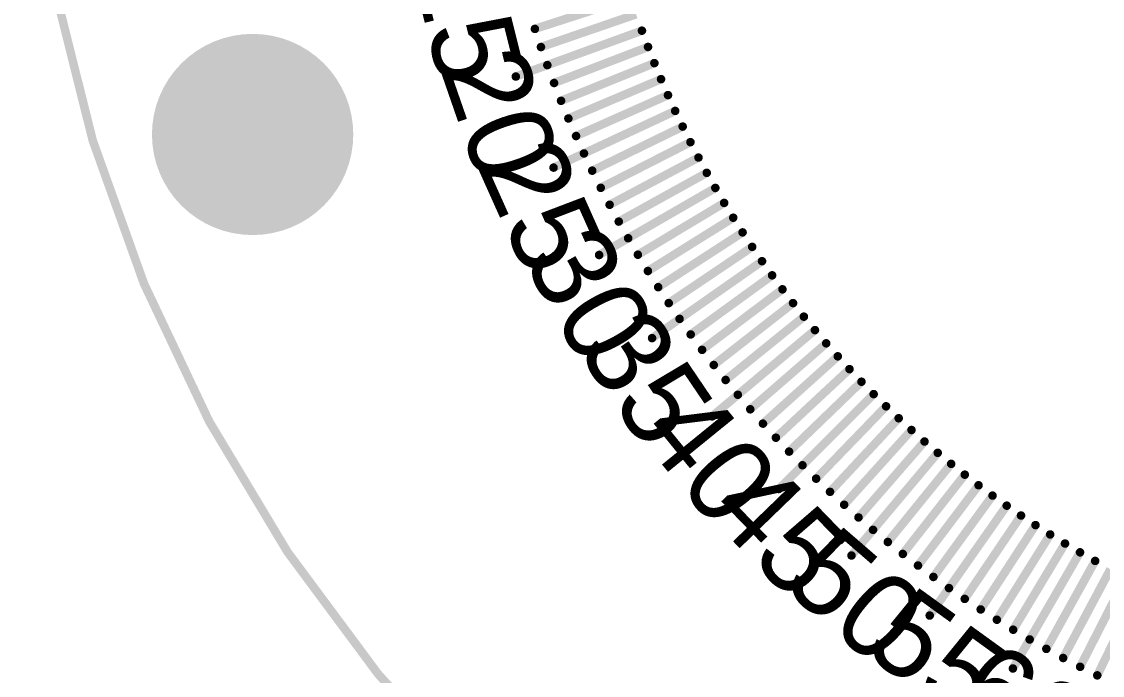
# Model space of a CAD drawing. Header units: millimetres. Extents: x 3.95 to 7.61, y 3.46 to 7.15.
# Drawn here: x 3.955 to 5.223, y 4.134 to 4.902 of the extents above; entities that cross this region are included whole.
import ezdxf

# ---------------------------------------------------------------- set-up
doc = ezdxf.new("R2010")
doc.units = ezdxf.units.MM
doc.header["$MEASUREMENT"] = 0
for name, color, linetype in [('BottomSolder', 6, 'Continuous'), ('Mechanical1', 6, 'Continuous'), ('PadHoleLayer', 156, 'Continuous'), ('TopOverlay', 2, 'Continuous'), ('TopSolder', 216, 'Continuous')]:
    doc.layers.add(name, color=color, linetype=linetype)

msp = doc.modelspace()

# ---------------------------------------------------------------- linework, layer by layer
at = {"layer": 'BottomSolder', "const_width": 0.11811}
msp.add_lwpolyline([(4.166693, 4.7692139, 1), (4.284803, 4.7692139, 1)], format="xyb", close=True, dxfattribs=at)
at = {"layer": 'Mechanical1', "const_width": 0.01}
msp.add_lwpolyline([(5.7808661, 3.469735, -0.4142135623730951), (3.959735, 5.2908661)], format="xyb", dxfattribs=at)
at = {"layer": 'PadHoleLayer', "const_width": 0.11811}
msp.add_lwpolyline([(4.166693, 4.7692139, 1), (4.284803, 4.7692139, 1)], format="xyb", close=True, dxfattribs=at)
at = {"layer": 'TopOverlay', "const_width": 0.01}
for points in [[(4.5568839, 4.8931702), (4.6692134, 4.9296683)], [(4.5640111, 4.8718693), (4.6756865, 4.9103223)], [(4.5345132, 4.8372307), (4.6824963, 4.8910922)], [(4.5715089, 4.8506961), (4.6824963, 4.8910922)], [(4.5793752, 4.8296569), (4.6896406, 4.8719839)], [(4.5876074, 4.8087583), (4.6971173, 4.8530032)], [(4.596203, 4.7880065), (4.7049241, 4.8341558)], [(4.6051596, 4.7674078), (4.7130587, 4.8154476)], [(4.5787928, 4.7303301), (4.7215185, 4.7968842)], [(4.6144743, 4.7469687), (4.7215185, 4.7968842)], [(4.6241442, 4.7266952), (4.730301, 4.7784713)], [(4.6341665, 4.7065935), (4.7394035, 4.7602144)], [(4.6445381, 4.6866698), (4.7488233, 4.7421192)], [(4.6552559, 4.6669302), (4.7585574, 4.7241912)], [(4.632221, 4.6276956), (4.768603, 4.7064357)], [(4.6663165, 4.6473806), (4.768603, 4.7064357)], [(4.6777166, 4.628027), (4.7789569, 4.6888583)], [(4.6894528, 4.6088754), (4.789616, 4.6714643)], [(4.7015214, 4.5899315), (4.800577, 4.6542589)], [(4.7139188, 4.571201), (4.8118366, 4.6372475)], [(4.6943911, 4.5301081), (4.8233914, 4.6204351)], [(4.7266412, 4.5526899), (4.8233914, 4.6204351)], [(4.7396847, 4.5344035), (4.8352379, 4.603827)], [(4.7530454, 4.5163476), (4.8473724, 4.5874281)], [(4.7667191, 4.4985276), (4.8597912, 4.5712436)], [(4.7807018, 4.480949), (4.8724907, 4.5552782)], [(4.7648299, 4.4383105), (4.8854668, 4.5395369)], [(4.7949891, 4.4636171), (4.8854668, 4.5395369)], [(4.8095768, 4.4465371), (4.8987157, 4.5240244)], [(4.8244603, 4.4297144), (4.9122333, 4.5087456)], [(4.8396351, 4.413154), (4.9260155, 4.493705)], [(4.8550966, 4.3968609), (4.940058, 4.4789072)], [(4.8430013, 4.3530013), (4.9543567, 4.4643567)], [(4.8708402, 4.3808402), (4.9543567, 4.4643567)], [(4.8868609, 4.3650966), (4.9689072, 4.450058)], [(4.903154, 4.3496351), (4.983705, 4.4360154)], [(4.9197144, 4.3344602), (4.9987456, 4.4222333)], [(4.9365372, 4.3195767), (5.0140244, 4.4087157)], [(4.9283105, 4.2748299), (5.0295369, 4.3954668)], [(4.9536171, 4.3049891), (5.0295369, 4.3954668)], [(4.970949, 4.2907018), (5.0452782, 4.3824907)], [(4.9885276, 4.2767191), (5.0612436, 4.3697912)], [(5.0063476, 4.2630453), (5.0774281, 4.3573724)], [(5.0244035, 4.2496847), (5.093827, 4.3452379)], [(5.0201081, 4.2043911), (5.1104351, 4.3333914)], [(5.0426899, 4.2366412), (5.1104351, 4.3333914)], [(5.0612011, 4.2239188), (5.1272475, 4.3218366)], [(5.0799315, 4.2115214), (5.1442589, 4.310577)], [(5.0988754, 4.1994528), (5.1614643, 4.2996159)], [(5.118027, 4.1877166), (5.1788583, 4.2889569)], [(5.1176956, 4.142221), (5.1964357, 4.278603)], [(5.1373806, 4.1763165), (5.1964357, 4.278603)], [(5.1569302, 4.1652559), (5.2141912, 4.2685574)], [(5.1766698, 4.1545381), (5.2321192, 4.2588233)], [(5.1965935, 4.1441665), (5.2502144, 4.2494035)], [(5.2166952, 4.1341442), (5.2684713, 4.240301)]]:
    msp.add_lwpolyline(points, dxfattribs=at)
at = {"layer": 'TopOverlay', "const_width": 0.005}
for points in [[(4.5543839, 4.8931702, 1), (4.5593839, 4.8931702, 1)], [(4.6799963, 4.8910922, 1), (4.6849963, 4.8910922, 1)], [(4.6799963, 4.8910922, 1), (4.6849963, 4.8910922, 1)], [(4.5615111, 4.8718693, 1), (4.5665111, 4.8718693, 1)], [(4.6871406, 4.8719839, 1), (4.6921406, 4.8719839, 1)], [(4.6946173, 4.8530032, 1), (4.6996173, 4.8530032, 1)], [(4.5690089, 4.8506961, 1), (4.5740089, 4.8506961, 1)], [(4.5320132, 4.8372307, 1), (4.5370132, 4.8372307, 1)], [(4.5768752, 4.8296569, 1), (4.5818752, 4.8296569, 1)], [(4.7024241, 4.8341558, 1), (4.7074241, 4.8341558, 1)], [(4.7105587, 4.8154476, 1), (4.7155587, 4.8154476, 1)], [(4.5851074, 4.8087583, 1), (4.5901074, 4.8087583, 1)], [(4.593703, 4.7880065, 1), (4.598703, 4.7880065, 1)], [(4.7190185, 4.7968842, 1), (4.7240185, 4.7968842, 1)], [(4.7190185, 4.7968842, 1), (4.7240185, 4.7968842, 1)], [(4.727801, 4.7784713, 1), (4.732801, 4.7784713, 1)], [(4.6026596, 4.7674078, 1), (4.6076596, 4.7674078, 1)], [(4.7369035, 4.7602144, 1), (4.7419035, 4.7602144, 1)], [(4.6119743, 4.7469687, 1), (4.6169743, 4.7469687, 1)], [(4.7463233, 4.7421192, 1), (4.7513233, 4.7421192, 1)], [(4.5762928, 4.7303301, 1), (4.5812928, 4.7303301, 1)], [(4.6216442, 4.7266952, 1), (4.6266442, 4.7266952, 1)], [(4.7560574, 4.7241912, 1), (4.7610574, 4.7241912, 1)], [(4.6316665, 4.7065935, 1), (4.6366665, 4.7065935, 1)], [(4.766103, 4.7064357, 1), (4.771103, 4.7064357, 1)], [(4.766103, 4.7064357, 1), (4.771103, 4.7064357, 1)], [(4.6420381, 4.6866698, 1), (4.6470381, 4.6866698, 1)], [(4.7764569, 4.6888583, 1), (4.7814569, 4.6888583, 1)], [(4.6527559, 4.6669302, 1), (4.6577559, 4.6669302, 1)], [(4.787116, 4.6714643, 1), (4.792116, 4.6714643, 1)], [(4.798077, 4.6542589, 1), (4.803077, 4.6542589, 1)], [(4.6638165, 4.6473806, 1), (4.6688165, 4.6473806, 1)], [(4.8093366, 4.6372475, 1), (4.8143366, 4.6372475, 1)], [(4.629721, 4.6276956, 1), (4.634721, 4.6276956, 1)], [(4.6752166, 4.628027, 1), (4.6802166, 4.628027, 1)], [(4.8208914, 4.6204351, 1), (4.8258914, 4.6204351, 1)], [(4.8208914, 4.6204351, 1), (4.8258914, 4.6204351, 1)], [(4.6869528, 4.6088754, 1), (4.6919528, 4.6088754, 1)], [(4.8327379, 4.603827, 1), (4.8377379, 4.603827, 1)], [(4.6990214, 4.5899315, 1), (4.7040214, 4.5899315, 1)], [(4.8448724, 4.5874281, 1), (4.8498724, 4.5874281, 1)], [(4.7114188, 4.571201, 1), (4.7164188, 4.571201, 1)], [(4.8572912, 4.5712436, 1), (4.8622912, 4.5712436, 1)], [(4.7241412, 4.5526899, 1), (4.7291412, 4.5526899, 1)], [(4.8699907, 4.5552782, 1), (4.8749907, 4.5552782, 1)], [(4.7371847, 4.5344035, 1), (4.7421847, 4.5344035, 1)], [(4.8829668, 4.5395369, 1), (4.8879668, 4.5395369, 1)], [(4.8829668, 4.5395369, 1), (4.8879668, 4.5395369, 1)], [(4.6918911, 4.5301081, 1), (4.6968911, 4.5301081, 1)], [(4.8962157, 4.5240244, 1), (4.9012157, 4.5240244, 1)], [(4.7505454, 4.5163476, 1), (4.7555454, 4.5163476, 1)], [(4.7642191, 4.4985276, 1), (4.7692191, 4.4985276, 1)], [(4.9097333, 4.5087456, 1), (4.9147333, 4.5087456, 1)], [(4.9235155, 4.493705, 1), (4.9285155, 4.493705, 1)], [(4.7782018, 4.480949, 1), (4.7832018, 4.480949, 1)], [(4.937558, 4.4789072, 1), (4.942558, 4.4789072, 1)], [(4.7924891, 4.4636171, 1), (4.7974891, 4.4636171, 1)], [(4.9518567, 4.4643567, 1), (4.9568567, 4.4643567, 1)], [(4.9518567, 4.4643567, 1), (4.9568567, 4.4643567, 1)], [(4.8070768, 4.4465371, 1), (4.8120768, 4.4465371, 1)], [(4.9664072, 4.450058, 1), (4.9714072, 4.450058, 1)], [(4.7623299, 4.4383105, 1), (4.7673299, 4.4383105, 1)], [(4.981205, 4.4360154, 1), (4.986205, 4.4360154, 1)], [(4.8219603, 4.4297144, 1), (4.8269603, 4.4297144, 1)], [(4.9962456, 4.4222333, 1), (5.0012456, 4.4222333, 1)], [(4.8371351, 4.413154, 1), (4.8421351, 4.413154, 1)], [(5.0115244, 4.4087157, 1), (5.0165244, 4.4087157, 1)], [(4.8525966, 4.3968609, 1), (4.8575966, 4.3968609, 1)], [(5.0270369, 4.3954668, 1), (5.0320369, 4.3954668, 1)], [(5.0270369, 4.3954668, 1), (5.0320369, 4.3954668, 1)], [(5.0427782, 4.3824907, 1), (5.0477782, 4.3824907, 1)], [(4.8683402, 4.3808402, 1), (4.8733402, 4.3808402, 1)], [(5.0587436, 4.3697912, 1), (5.0637436, 4.3697912, 1)], [(4.8843609, 4.3650966, 1), (4.8893609, 4.3650966, 1)], [(5.0749281, 4.3573724, 1), (5.0799281, 4.3573724, 1)], [(4.8405013, 4.3530013, 1), (4.8455013, 4.3530013, 1)], [(4.900654, 4.3496351, 1), (4.905654, 4.3496351, 1)], [(5.091327, 4.3452379, 1), (5.096327, 4.3452379, 1)], [(4.9172144, 4.3344602, 1), (4.9222144, 4.3344602, 1)], [(5.1079351, 4.3333914, 1), (5.1129351, 4.3333914, 1)], [(5.1079351, 4.3333914, 1), (5.1129351, 4.3333914, 1)], [(4.9340372, 4.3195767, 1), (4.9390372, 4.3195767, 1)], [(5.1247475, 4.3218366, 1), (5.1297475, 4.3218366, 1)], [(5.1417589, 4.310577, 1), (5.1467589, 4.310577, 1)], [(4.9511171, 4.3049891, 1), (4.9561171, 4.3049891, 1)], [(5.1589643, 4.2996159, 1), (5.1639643, 4.2996159, 1)], [(4.968449, 4.2907018, 1), (4.973449, 4.2907018, 1)], [(5.1763583, 4.2889569, 1), (5.1813583, 4.2889569, 1)], [(4.9258105, 4.2748299, 1), (4.9308105, 4.2748299, 1)], [(4.9860276, 4.2767191, 1), (4.9910276, 4.2767191, 1)], [(5.1939357, 4.278603, 1), (5.1989357, 4.278603, 1)], [(5.1939357, 4.278603, 1), (5.1989357, 4.278603, 1)], [(5.2116912, 4.2685574, 1), (5.2166912, 4.2685574, 1)], [(5.0038476, 4.2630453, 1), (5.0088476, 4.2630453, 1)], [(5.0219035, 4.2496847, 1), (5.0269035, 4.2496847, 1)], [(5.0401899, 4.2366412, 1), (5.0451899, 4.2366412, 1)], [(5.0587011, 4.2239188, 1), (5.0637011, 4.2239188, 1)], [(5.0774315, 4.2115214, 1), (5.0824315, 4.2115214, 1)], [(5.0176081, 4.2043911, 1), (5.0226081, 4.2043911, 1)], [(5.0963754, 4.1994528, 1), (5.1013754, 4.1994528, 1)], [(5.115527, 4.1877166, 1), (5.120527, 4.1877166, 1)], [(5.1348806, 4.1763165, 1), (5.1398806, 4.1763165, 1)], [(5.1544302, 4.1652559, 1), (5.1594302, 4.1652559, 1)], [(5.1741698, 4.1545381, 1), (5.1791698, 4.1545381, 1)], [(5.1151956, 4.142221, 1), (5.1201956, 4.142221, 1)], [(5.1940935, 4.1441665, 1), (5.1990935, 4.1441665, 1)], [(5.2141952, 4.1341442, 1), (5.2191952, 4.1341442, 1)]]:
    msp.add_lwpolyline(points, format="xyb", close=True, dxfattribs=at)
at = {"layer": 'TopSolder', "const_width": 0.11811}
msp.add_lwpolyline([(4.166693, 4.7692139, 1), (4.284803, 4.7692139, 1)], format="xyb", close=True, dxfattribs=at)

# ---------------------------------------------------------------- texts
at = {"layer": 'TopOverlay'}
for s, rotation, p in [('15', 284.1000000000004, (4.4112345, 4.9661204)), ('20', 289.1000000000004, (4.4447499, 4.8479849)), ('25', 294.1000000000004, (4.4884339, 4.7332199)), ('30', 299.1000000000004, (4.541954, 4.6226991)), ('35', 304.1000000000004, (4.6049031, 4.5172634)), ('40', 309.1000000000004, (4.6768018, 4.4177153)), ('45', 314.1000000000004, (4.7571032, 4.3248124)), ('50', 319.1000000000004, (4.8451961, 4.2392616)), ('55', 324.1000000000004, (4.94041, 4.1617143)), ('60', 329.1000000000004, (5.0420202, 4.0927605))]:
    msp.add_text(s, height=0.1, rotation=rotation, dxfattribs=at).set_placement(p)

doc.saveas('drawing.dxf')
